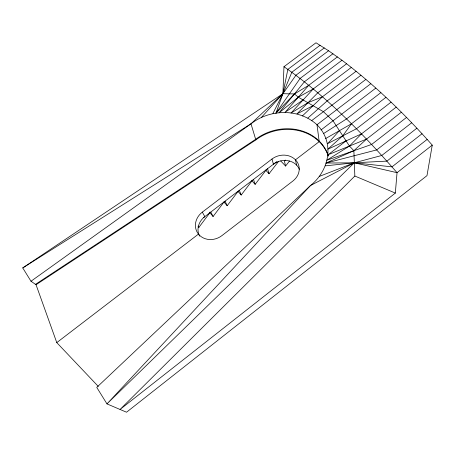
<?xml version="1.0" encoding="UTF-8"?>
<svg xmlns="http://www.w3.org/2000/svg" width="455" height="455" viewBox="0 0 455 455"><rect width="100%" height="100%" fill="white"/><g stroke="black" fill="none" stroke-linecap="round" stroke-linejoin="round"><path stroke-width="0.68" d="M341.984 60.242L328.573 50.744L315.992 42.781L283.96 66.72L282.908 93.702L275.963 113.164L294.47 93.929L308.791 85.267L341.984 60.242C375.017 85.176 404.899 114.12 432.25 145.134L426.983 175.641L126.535 412.219L106.971 403.886L96.75 387.387L310.526 185.498C329.369 170.523 335.016 142.546 316.987 124.744C298.958 108.273 269.855 108.972 250.989 123.8L22.75 267.921L30.997 281.236L36.047 284.739L56.773 342.615L98.28 386.397M22.75 267.921L282.908 93.702L294.47 93.929L298.315 97.205L323.368 111.646L332.986 120.74L349.457 146.061L353.876 150.707L354.849 176.039L120.052 409.46L395.332 193.079L397.039 172.684C363.027 133.781 326.531 96.324 283.96 66.72M272.926 113.454L282.908 93.702L291.843 72.231L324.284 47.917M275.963 113.164L300.129 78.414L332.958 53.741M385.959 97.325L351.442 123.8L342.791 135.8L327.85 149.194L361.486 133.872L396.225 107.113M198.05 226.243L198.932 227.329L209.829 212.792M209.442 212.149L213.094 216.5L224.139 201.866M223.945 201.969L227.181 205.728L238.374 190.998M237.919 191.299L241.201 195.007L252.536 180.186M251.82 180.686L255.147 184.343L266.63 169.425M265.657 170.119L269.024 173.73L278.494 161.497M280.735 160.973L285.581 166.035L289.522 160.996M308.791 85.267L285.069 112.3L303.132 99.918M261.352 117.458L282.908 93.702L295.938 75.234L328.573 50.744M339.447 130.659L327.566 143.689L356.447 128.771L391.078 102.147M346.619 63.745L313.256 88.947L290.995 113.079L307.978 102.676L322.419 96.784L356.111 71.247M361.486 133.872L349.457 146.061L326.736 160.279L371.627 144.445L406.548 117.424M422.03 133.753L386.904 161.115L354.32 162.799L106.971 403.886L310.526 185.498L354.32 162.799L381.813 155.456L416.882 128.208M302.382 115.962L322.419 96.784M30.997 281.236L250.989 123.8L282.908 93.702L287.85 69.388L320.087 45.267M401.384 112.209L366.548 139.099L353.876 150.707L326.036 163.049L354.32 162.799L391.983 166.86L427.154 139.401M307.847 118.084L327.111 100.947L360.951 75.24M432.25 145.134L397.039 172.684L354.32 162.799L325.325 165.853M411.718 122.759L376.717 149.9L326.036 163.049M346.101 140.879L328.135 154.74L366.548 139.099M321.014 129.954L375.824 88.094M311.499 120.751L365.86 79.392M380.875 92.632L346.471 118.965L323.733 133.457M56.773 342.615L198.46 234.109M202.333 212.121L271.999 159.011A16.966 14.753 -15.4 0 1 295.596 159.938A16.966 14.753 -15.4 0 1 292.918 180.993L221.898 235.633A17.074 15.225 -28.2 0 1 198.573 234.245A17.074 15.225 -28.2 0 1 202.333 212.121L204.807 216.631A16.818 15.055 -28.2 0 0 199.574 236.151M370.814 83.703L316.987 124.744L319.211 141.641L295.477 159.813L296.558 165.08M203.681 217.49L276.833 161.633M285.45 160.063L284.364 160.894L285.581 166.035M351.328 67.414L317.8 92.786L296.961 113.858L313.131 105.674M337.428 56.903L304.418 81.758L278.983 112.88L298.315 97.205L313.256 88.947M35.496 284.352L255.659 139.31A46.37 40.296 -15.2 0 1 328.408 156.008M36.047 284.739L255.846 139.918A46.291 40.25 -15.2 0 1 328.254 155.934M325.643 138.553L351.442 123.8M319.308 176.421L354.32 162.799M354.849 176.039L395.332 193.079M198.215 226.101L198.932 227.329M210.784 212.064L213.094 216.5M225.088 201.138L227.181 205.728M239.319 190.275L241.201 195.007M253.481 179.463L255.147 184.343M250.989 123.8L255.846 139.918M267.568 168.708L269.024 173.73M271.999 159.011L273.415 164.244A16.716 14.594 -15.2 0 1 299.362 169.368"/></g></svg>
